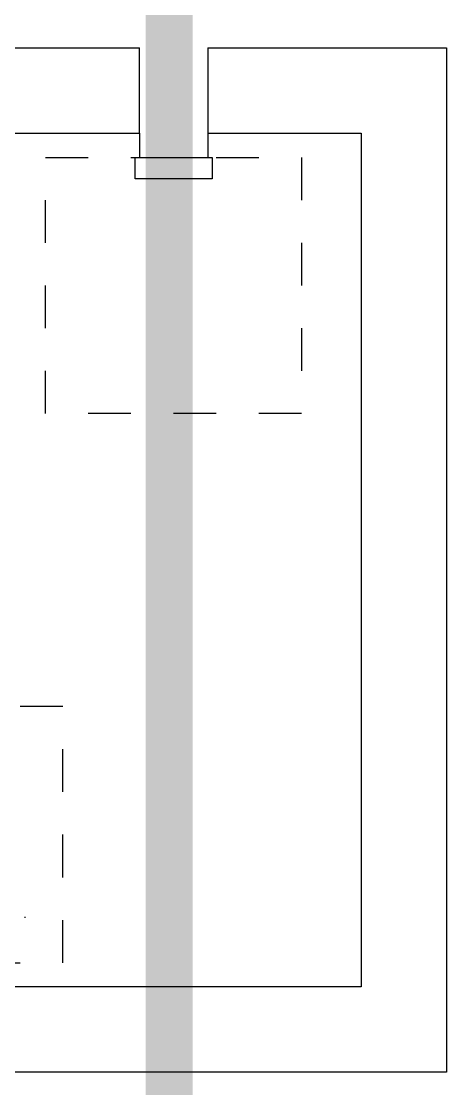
# Model space of a CAD drawing. Header units: millimetres. Extents: x 553474 to 556484, y 6145926 to 6146600.
# Drawn here: x 554118.646 to 554119.643, y 6146170.675 to 6146173.176 of the extents above; entities that cross this region are included whole.
import ezdxf

# ---------------------------------------------------------------- set-up
doc = ezdxf.new("R2010")
doc.units = ezdxf.units.MM
doc.linetypes.add('DASHED', pattern=[5.5, 4, -1.5])
for name, color, linetype in [('Agrimensores', 7, 'Continuous'), ('DESAGUES PRIMARIOS', 10, 'Continuous'), ('FAISAN', 7, 'Continuous'), ('INST PLUVIAL', 52, 'Continuous'), ('Muros', 5, 'Continuous')]:
    doc.layers.add(name, color=color, linetype=linetype)

# ---------------------------------------------------------------- blocks, each defined once
blk = doc.blocks.new('A$C5BAE3263')
at = {"elevation": 9.796}
blk.add_lwpolyline([(1.85, 2.1434), (1.85, 2.0934), (1.67, 2.0934), (1.67, 2.1434)], close=True, dxfattribs=at)
blk.add_lwpolyline([(1.85, 2.1434), (1.85, 2.0934), (1.67, 2.0934), (1.67, 2.1434)], close=True, dxfattribs=at)
at = {"layer": 'Agrimensores'}
blk.add_line((1.4125, 0.3624, 9.796), (1.4101, 0.3624, 9.796), dxfattribs=at)
at = {"layer": 'FAISAN', "color": 3, "linetype": 'DASHED', "ltscale": 0.01, "elevation": 9.796}
for points in [[(1.46, 2.1434), (2.06, 2.1434), (2.06, 1.5434), (1.46, 1.5434)], [(1.46, 2.1434), (2.06, 2.1434), (2.06, 1.5434), (1.46, 1.5434)], [(0.9, 0.2566), (1.5, 0.2566), (1.5, 0.8566), (0.9, 0.8566)]]:
    blk.add_lwpolyline(points, close=True, dxfattribs=at)
at = {"layer": 'Muros', "color": 10}
for p, q in [((1.68, 2.2, 9.796), (1.68, 2.4, 9.796)), ((1.68, 2.2, 9.796), (1.68, 2.4, 9.796)), ((1.84, 2.4, 9.796), (1.84, 2.2, 9.796)), ((1.84, 2.4, 9.796), (1.84, 2.2, 9.796)), ((1.68, 2.2, 9.796), (1.68, 2.1434, 9.796)), ((1.68, 2.2, 9.796), (1.68, 2.1434, 9.796)), ((1.84, 2.2, 9.796), (1.84, 2.1434, 9.796)), ((1.84, 2.2, 9.796), (1.84, 2.1434, 9.796))]:
    blk.add_line(p, q, dxfattribs=at)
at = {"layer": 'Muros', "color": 10, "elevation": 9.796}
for points in [[(0, 0.58), (0, 2.4), (1.68, 2.4)], [(1.84, 2.4), (2.4, 2.4), (2.4, 0), (0, 0), (0, 0.42)], [(0, 0.58), (0, 2.4), (1.68, 2.4)], [(1.84, 2.4), (2.4, 2.4), (2.4, 0), (0, 0), (0, 0.42)], [(0.2, 1.6), (0.2, 2.2), (1.68, 2.2)], [(1.84, 2.2), (2.2, 2.2), (2.2, 0.2), (0.2, 0.2), (0.2, 0.42)], [(0.2, 1.6), (0.2, 2.2), (1.68, 2.2)], [(1.84, 2.2), (2.2, 2.2), (2.2, 0.2), (0.2, 0.2), (0.2, 0.42)]]:
    blk.add_lwpolyline(points, dxfattribs=at)

msp = doc.modelspace()

# ---------------------------------------------------------------- linework, layer by layer
at = {"layer": 'INST PLUVIAL', "color": 41, "const_width": 0.11, "flags": 128}
msp.add_lwpolyline([(554118.9926, 6146148.6045), (554118.9926, 6146173.885)], dxfattribs=at)

# ---------------------------------------------------------------- block references
at = {"layer": 'DESAGUES PRIMARIOS', "color": 254, "lineweight": 5}
msp.add_blockref('A$C5BAE3263', (554117.2433, 6146170.7137), dxfattribs=at)

doc.saveas('drawing.dxf')
